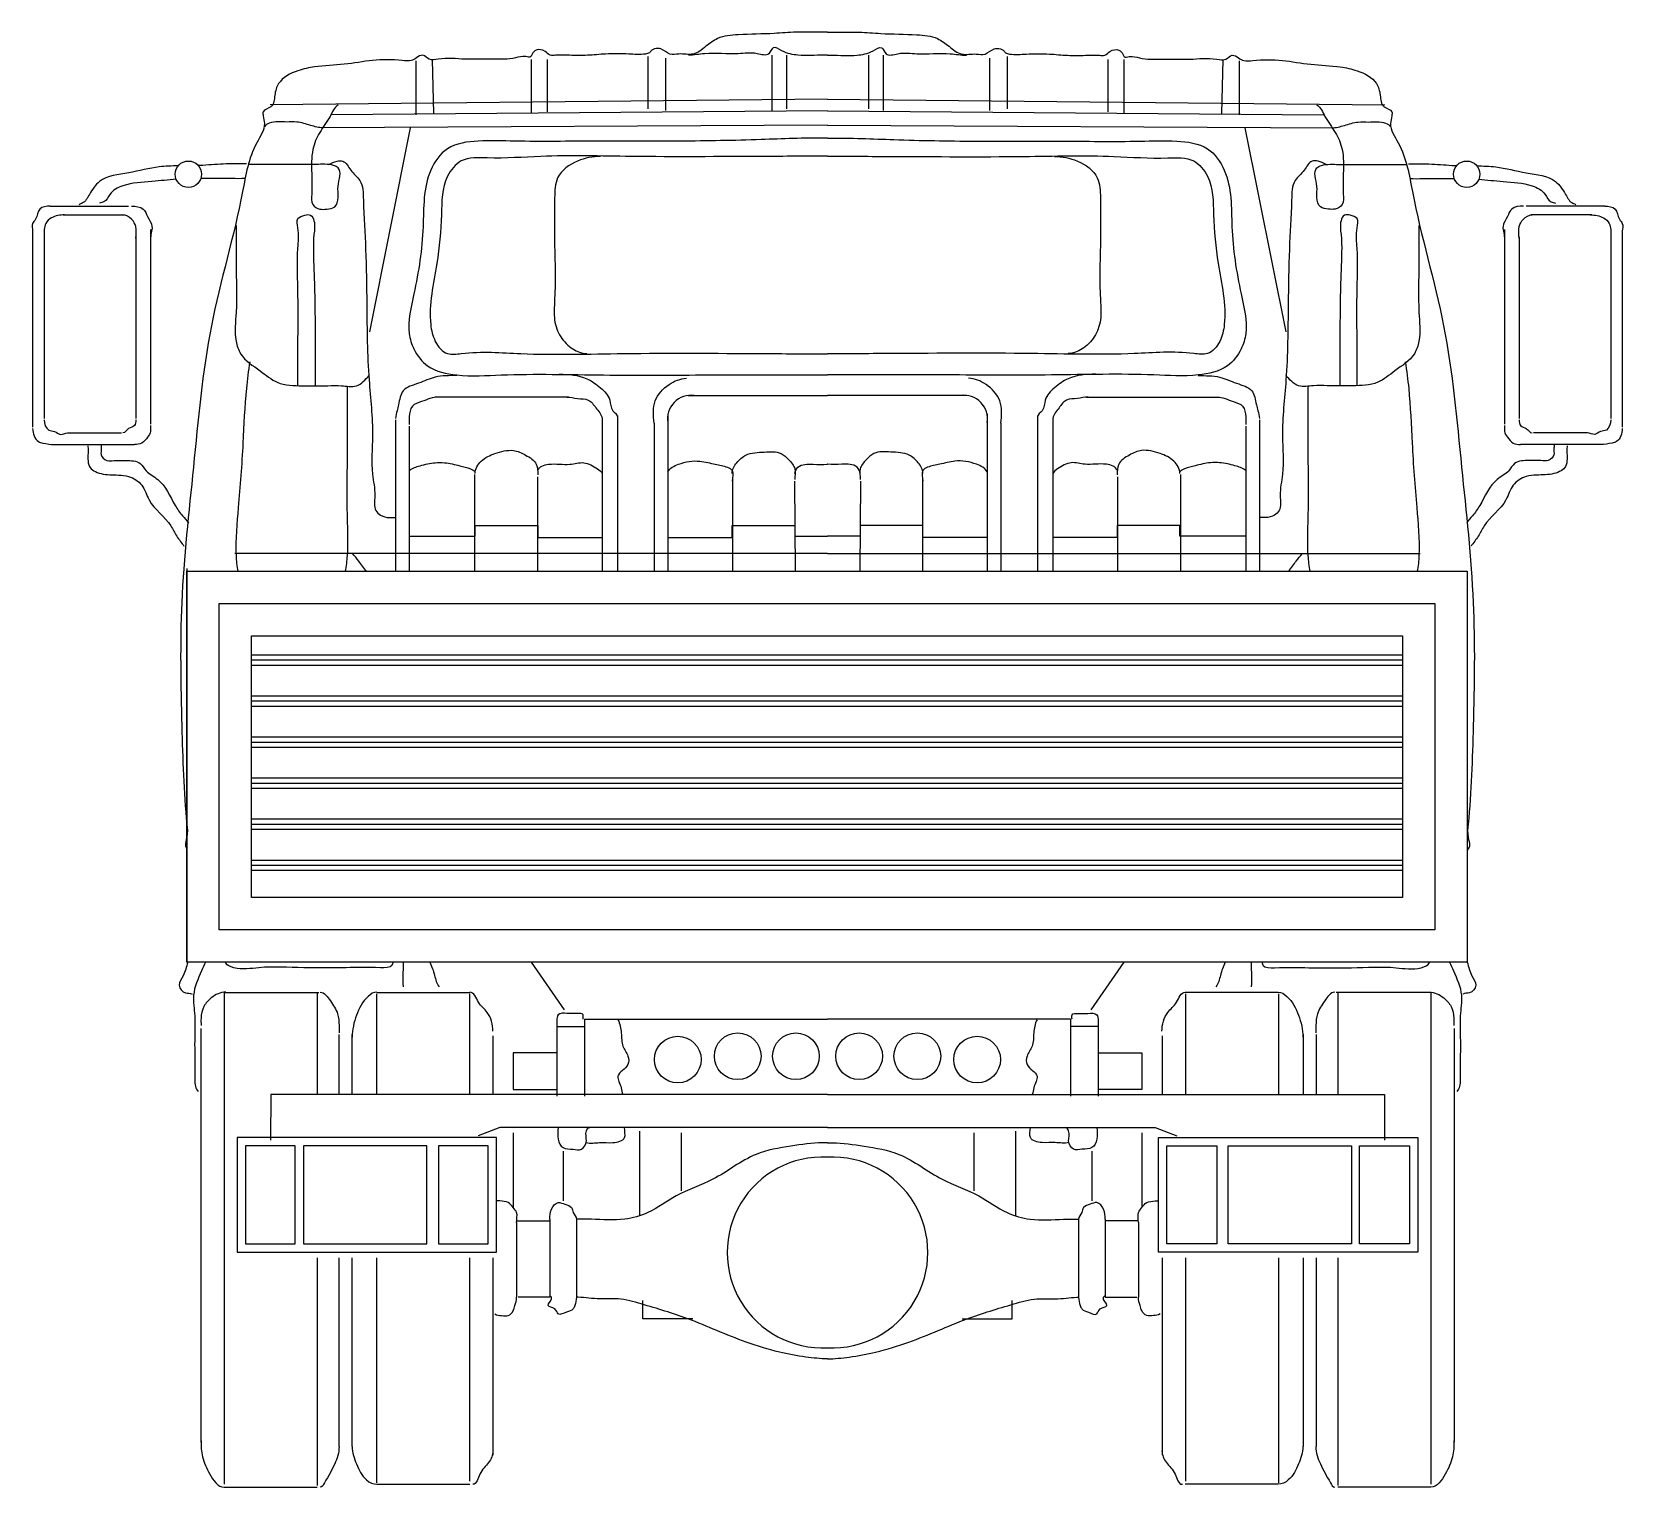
# Model space of a CAD drawing. Extents: x 223.8 to 235.7, y 167.4 to 169.7.
# Drawn here: x 226.54 to 229.001, y 167.448 to 169.699 of the extents above; entities that cross this region are included whole.
import ezdxf

# ---------------------------------------------------------------- set-up
doc = ezdxf.new("R2010")
doc.units = 0
doc.layers.get('0').update_dxf_attribs({"linetype": 'CONTINUOUS'})

# ---------------------------------------------------------------- blocks, each defined once
blk = doc.blocks.new('*X3')
at = {"color": 0}
for p, q in [((226.8803, 168.7354), (228.6602, 168.7354)), ((226.8803, 168.7274), (228.6602, 168.7274)), ((226.8803, 168.7195), (228.6602, 168.7195)), ((226.8803, 168.6719), (228.6602, 168.6719)), ((226.8803, 168.6639), (228.6602, 168.6639)), ((226.8803, 168.656), (228.6602, 168.656)), ((226.8803, 168.6084), (228.6602, 168.6084)), ((226.8803, 168.6004), (228.6602, 168.6004)), ((226.8803, 168.5925), (228.6602, 168.5925)), ((226.8803, 168.5449), (228.6602, 168.5449)), ((226.8803, 168.5369), (228.6602, 168.5369)), ((226.8803, 168.529), (228.6602, 168.529)), ((226.8803, 168.4814), (228.6602, 168.4814)), ((226.8803, 168.4734), (228.6602, 168.4734)), ((226.8803, 168.4655), (228.6602, 168.4655)), ((226.8803, 168.4179), (228.6602, 168.4179)), ((226.8803, 168.4099), (228.6602, 168.4099)), ((226.8803, 168.402), (228.6602, 168.402))]:
    blk.add_line(p, q, dxfattribs=at)

msp = doc.modelspace()

# ---------------------------------------------------------------- linework, layer by layer
at = {"color": 7}
for p, q in [((227.1343, 169.6536), (227.1343, 169.5703)), ((227.1593, 169.656), (227.1615, 169.5726)), ((227.3126, 169.656), (227.3126, 169.5726)), ((227.3374, 169.656), (227.3374, 169.5749)), ((227.493, 169.6605), (227.493, 169.5794)), ((227.5201, 169.6582), (227.5201, 169.5771)), ((227.6847, 169.6627), (227.6847, 169.5771)), ((227.7073, 169.6627), (227.7073, 169.5794)), ((227.8343, 169.6627), (227.8343, 169.5794)), ((227.8568, 169.6627), (227.8568, 169.5771)), ((228.0215, 169.6582), (228.0215, 169.5771)), ((228.0485, 169.6605), (228.0485, 169.5794)), ((228.2041, 169.656), (228.2041, 169.5749)), ((228.2289, 169.656), (228.2289, 169.5726)), ((228.3823, 169.656), (228.38, 169.5726)), ((228.4073, 169.6536), (228.4073, 169.5703)), ((227.7708, 169.5945), (226.9088, 169.586)), ((227.7708, 169.5945), (228.6328, 169.586)), ((227.7708, 169.5545), (226.9879, 169.5502)), ((227.7708, 169.5766), (227.0037, 169.5705)), ((227.7708, 169.5766), (228.5379, 169.5705)), ((227.7708, 169.5545), (228.5537, 169.5502)), ((227.1254, 169.5502), (227.0623, 169.2348)), ((228.4161, 169.5502), (228.4793, 169.2348)), ((226.5686, 169.4291), (226.6901, 169.4291)), ((226.5889, 169.4156), (226.6834, 169.4156)), ((228.9729, 169.4291), (228.8514, 169.4291)), ((228.9527, 169.4156), (228.8582, 169.4156)), ((226.5416, 169.3909), (226.5416, 169.0874)), ((226.5596, 169.3819), (226.5596, 169.1009)), ((226.7014, 169.3819), (226.7014, 169.1009)), ((226.7239, 169.3931), (226.7239, 169.0919)), ((228.8177, 169.3931), (228.8177, 169.0919)), ((228.8402, 169.3819), (228.8402, 169.1009)), ((228.9819, 169.3819), (228.9819, 169.1009)), ((228.9999, 169.3909), (228.9999, 169.0874)), ((227.5553, 169.1364), (227.7708, 169.1364)), ((227.9863, 169.1364), (227.7708, 169.1364)), ((227.3702, 169.1339), (227.1643, 169.1339)), ((228.1714, 169.1339), (228.3772, 169.1339)), ((227.1028, 169.0985), (227.1028, 168.8644)), ((227.1241, 169.089), (227.1241, 168.8644)), ((227.4222, 169.089), (227.4222, 168.8644)), ((227.4459, 169.1056), (227.4459, 168.8644)), ((227.5026, 169.0937), (227.5026, 168.8644)), ((227.5239, 169.108), (227.5239, 168.8644)), ((228.0176, 169.108), (228.0176, 168.8644)), ((228.0389, 169.0937), (228.0389, 168.8644)), ((228.0957, 169.1056), (228.0957, 168.8644)), ((228.1194, 169.089), (228.1194, 168.8644)), ((228.4175, 169.089), (228.4175, 168.8644)), ((228.4387, 169.0985), (228.4387, 168.8644)), ((226.5754, 169.0604), (226.6991, 169.0604)), ((226.5956, 169.0784), (226.6789, 169.0784)), ((228.9662, 169.0604), (228.8424, 169.0604)), ((228.9459, 169.0784), (228.8627, 169.0784)), ((227.225, 169.0143), (227.225, 168.8644)), ((228.3165, 169.0143), (228.3165, 168.8644)), ((227.3225, 169.0107), (227.3225, 168.8644)), ((227.6239, 169.0089), (227.6239, 168.8644)), ((227.7196, 169.0036), (227.7207, 168.8644)), ((227.8219, 169.0036), (227.8209, 168.8644)), ((227.9177, 169.0089), (227.9177, 168.8644)), ((228.219, 169.0107), (228.219, 168.8644)), ((227.1241, 168.9189), (227.2258, 168.9189)), ((227.2258, 168.9189), (227.2258, 168.9354)), ((227.2258, 168.9354), (227.3228, 168.9354)), ((227.3228, 168.9354), (227.3228, 168.9165)), ((227.3228, 168.9165), (227.4222, 168.9165)), ((227.5239, 168.9165), (227.6233, 168.9165)), ((227.6233, 168.9165), (227.6233, 168.9354)), ((227.6233, 168.9354), (227.7203, 168.9354)), ((227.7203, 168.9354), (227.7203, 168.9189)), ((227.7203, 168.9189), (227.7708, 168.9189)), ((227.8213, 168.9189), (227.7708, 168.9189)), ((227.8213, 168.9354), (227.8213, 168.9189)), ((227.9183, 168.9354), (227.8213, 168.9354)), ((227.9183, 168.9165), (227.9183, 168.9354)), ((228.0176, 168.9165), (227.9183, 168.9165)), ((228.2187, 168.9165), (228.1194, 168.9165)), ((228.2187, 168.9354), (228.2187, 168.9165)), ((228.3157, 168.9354), (228.2187, 168.9354)), ((228.3157, 168.9189), (228.3157, 168.9354)), ((228.4175, 168.9189), (228.3157, 168.9189)), ((227.7708, 168.8918), (226.8544, 168.8918)), ((227.7708, 168.8918), (228.6871, 168.8918)), ((227.3127, 168.2599), (227.3635, 168.1863)), ((228.2289, 168.2599), (228.1781, 168.1863)), ((226.8377, 168.2134), (226.8377, 167.4527)), ((226.838, 168.2132), (226.984, 168.2132)), ((226.9815, 168.2134), (226.9815, 168.0552)), ((227.0736, 168.2112), (227.0736, 168.0552)), ((227.0738, 168.2132), (227.2176, 168.2132)), ((227.2174, 168.2112), (227.2174, 168.0552)), ((228.4677, 168.2132), (228.324, 168.2132)), ((228.3242, 168.2112), (228.3242, 168.0552)), ((228.468, 168.2112), (228.468, 168.0552)), ((228.7036, 168.2132), (228.5576, 168.2132)), ((228.5601, 168.2134), (228.5601, 168.0552)), ((228.7038, 168.2134), (228.7038, 167.4527)), ((226.8018, 168.1573), (226.8018, 167.5178)), ((227.3522, 168.1606), (227.3949, 168.1606)), ((227.3949, 168.1718), (227.7708, 168.1718)), ((227.3949, 168.1718), (227.3949, 168.0529)), ((228.1467, 168.1718), (227.7708, 168.1718)), ((228.1467, 168.1718), (228.1467, 168.0529)), ((228.1893, 168.1606), (228.1467, 168.1606)), ((228.7398, 168.1573), (228.7398, 167.5178)), ((227.0152, 168.1483), (227.0152, 168.0552)), ((227.0354, 168.1483), (227.0354, 168.0552)), ((227.2533, 168.1461), (227.2533, 168.0552)), ((228.2882, 168.1461), (228.2882, 168.0552)), ((228.5061, 168.1483), (228.5061, 168.0552)), ((228.5264, 168.1483), (228.5264, 168.0552)), ((227.3516, 168.1196), (227.2847, 168.1196)), ((227.2847, 168.1196), (227.2847, 168.0631)), ((228.19, 168.1196), (228.2568, 168.1196)), ((228.2568, 168.1196), (228.2568, 168.0631)), ((226.9097, 168.0552), (226.9096, 167.9849)), ((227.7708, 168.0552), (226.9097, 168.0552)), ((227.2847, 168.0631), (227.3516, 168.0631)), ((227.7708, 168.0552), (228.6319, 168.0552)), ((228.2568, 168.0631), (228.19, 168.0631)), ((228.6319, 168.0552), (228.6319, 167.9849)), ((227.2641, 168.004), (227.2307, 167.9912)), ((227.7708, 168.004), (227.2641, 168.004)), ((227.7708, 168.004), (228.2774, 168.004)), ((228.2774, 168.004), (228.3108, 167.9912)), ((227.2849, 167.996), (227.2849, 167.8804)), ((227.4803, 167.9986), (227.4803, 167.8676)), ((227.5446, 167.996), (227.5446, 167.9061)), ((227.997, 167.996), (227.997, 167.9061)), ((228.0613, 167.9986), (228.0613, 167.8676)), ((228.2567, 167.996), (228.2567, 167.8804)), ((227.362, 167.9678), (227.362, 167.8907)), ((228.1796, 167.9678), (228.1796, 167.8907)), ((227.29, 167.8599), (227.3414, 167.8599)), ((227.29, 167.8573), (227.29, 167.7417)), ((227.3414, 167.8624), (227.3414, 167.7417)), ((227.3826, 167.8624), (227.3826, 167.7417)), ((228.159, 167.8624), (228.159, 167.7417)), ((228.2001, 167.8624), (228.2001, 167.7417)), ((228.2516, 167.8599), (228.2001, 167.8599)), ((228.2516, 167.8573), (228.2516, 167.7417)), ((226.9815, 167.8028), (226.9815, 167.4504)), ((227.0152, 167.8028), (227.0152, 167.511)), ((227.0354, 167.8028), (227.0354, 167.511)), ((227.0736, 167.8028), (227.0736, 167.4549)), ((227.2174, 167.8028), (227.2174, 167.4572)), ((227.2533, 167.8028), (227.2533, 167.4976)), ((228.2882, 167.8028), (228.2882, 167.4976)), ((228.3242, 167.8028), (228.3242, 167.4572)), ((228.468, 167.8028), (228.468, 167.4549)), ((228.5061, 167.8028), (228.5061, 167.511)), ((228.5264, 167.8028), (228.5264, 167.511)), ((228.5601, 167.8028), (228.5601, 167.4504)), ((227.4853, 167.7086), (227.4853, 167.7368)), ((228.0563, 167.7086), (228.0563, 167.7368)), ((227.5625, 167.7086), (227.4853, 167.7086)), ((227.9791, 167.7086), (228.0563, 167.7086)), ((226.838, 167.448), (226.9817, 167.448)), ((227.0738, 167.4525), (227.2176, 167.4525)), ((228.4677, 167.4525), (228.324, 167.4525)), ((228.7036, 167.448), (228.5598, 167.448))]:
    msp.add_line(p, q, dxfattribs=at)
at = {"color": 1}
msp.add_line((226.7803, 168.8685), (226.7803, 168.2599), dxfattribs=at)
for points in [[(226.7803, 168.8644), (228.7602, 168.8644), (228.7602, 168.2599), (226.7803, 168.2599)], [(226.8303, 168.8144), (228.7102, 168.8144), (228.7102, 168.3099), (226.8303, 168.3099)], [(226.8803, 168.7644), (228.6602, 168.7644), (228.6602, 168.3599), (226.8803, 168.3599)]]:
    msp.add_lwpolyline(points, close=True)
at = {"color": 7}
for points in [[(226.8578, 167.8113), (227.259, 167.8113), (227.259, 167.9886), (226.8578, 167.9886)], [(228.6837, 167.8113), (228.2826, 167.8113), (228.2826, 167.9886), (228.6837, 167.9886)], [(226.8707, 167.8242), (226.9478, 167.8242), (226.9478, 167.9757), (226.8707, 167.9757)], [(226.9607, 167.8242), (227.151, 167.8242), (227.151, 167.9757), (226.9607, 167.9757)], [(227.169, 167.8242), (227.2461, 167.8242), (227.2461, 167.9757), (227.169, 167.9757)], [(228.3726, 167.8242), (228.2954, 167.8242), (228.2954, 167.9757), (228.3726, 167.9757)], [(228.5809, 167.8242), (228.3906, 167.8242), (228.3906, 167.9757), (228.5809, 167.9757)], [(228.6709, 167.8242), (228.5937, 167.8242), (228.5937, 167.9757), (228.6709, 167.9757)]]:
    msp.add_lwpolyline(points, close=True, dxfattribs=at)
for centre, radius in [((226.7824, 169.4785), 0.0204), ((228.7592, 169.4785), 0.0204), ((227.6319, 168.1145), 0.0361), ((227.7219, 168.1145), 0.0361), ((227.8197, 168.1145), 0.0361), ((227.9097, 168.1145), 0.0361), ((227.5393, 168.1093), 0.0361), ((228.0022, 168.1093), 0.0361)]:
    msp.add_circle(centre, radius, dxfattribs=at)
for centre, radius, start, end in [((227.5599, 169.1003), 0.0364, 82.2315, 189.523), ((227.9817, 169.1003), 0.0364, 350.477, 97.7685), ((227.7632, 167.811), 0.1476, 87.0482, 272.9518), ((227.7784, 167.811), 0.1476, 267.0482, 92.9518)]:
    msp.add_arc(centre, radius, start, end, dxfattribs=at)
for points, knots in [([(227.7708, 169.6981), (227.7546, 169.6979), (227.7271, 169.6992), (227.681, 169.6951), (227.6409, 169.6953), (227.6029, 169.6919), (227.5825, 169.6762), (227.5641, 169.6609), (227.5439, 169.6659), (227.5257, 169.6618), (227.5158, 169.6735), (227.5049, 169.6733), (227.4986, 169.6705), (227.4956, 169.6655), (227.4825, 169.6628), (227.4603, 169.665), (227.4301, 169.6651), (227.3998, 169.6619), (227.3737, 169.662), (227.355, 169.6634), (227.3408, 169.661), (227.3339, 169.6705), (227.3211, 169.6727), (227.3143, 169.666), (227.3123, 169.6583), (227.3005, 169.6621), (227.2825, 169.6556), (227.2502, 169.657), (227.2105, 169.6552), (227.1788, 169.6593), (227.155, 169.6534), (227.1456, 169.6654), (227.1353, 169.6585), (227.1258, 169.6528), (227.1019, 169.6561), (227.0679, 169.6559), (227.0231, 169.6471), (226.9838, 169.6464), (226.949, 169.6391), (226.9221, 169.6251), (226.9152, 169.6013), (226.915, 169.5812), (226.8969, 169.5785), (226.8983, 169.5666), (226.903, 169.5505), (226.8766, 169.5132), (226.8608, 169.4078), (226.81, 169.2429), (226.7916, 169.0288), (226.7681, 168.8227), (226.7715, 168.6381), (226.7754, 168.5171), (226.782, 168.4555), (226.7764, 168.442), (226.7793, 168.4362), (226.7803, 168.4346)], [0.013641, 0.013641, 0.013641, 0.013641, 0.0224765, 0.0286396, 0.0387796, 0.0446709, 0.0485843, 0.0528037, 0.0567848, 0.0593181, 0.0622352, 0.0640448, 0.0648539, 0.065877, 0.0670213, 0.0717262, 0.0782406, 0.0833203, 0.088387, 0.0923681, 0.0938157, 0.0956246, 0.0981837, 0.0997183, 0.1005269, 0.1019746, 0.1048923, 0.1114168, 0.1190169, 0.1266171, 0.1291505, 0.1312602, 0.1332089, 0.1348271, 0.1373604, 0.1456844, 0.15372, 0.1620754, 0.1669036, 0.173426, 0.1768562, 0.1802863, 0.1828953, 0.1839799, 0.1861791, 0.1920207, 0.2063242, 0.2450294, 0.2851197, 0.323341, 0.3580483, 0.3857046, 0.3893199, 0.3918764, 0.3928702, 0.3928702, 0.3928702, 0.3928702]), ([(227.7708, 169.6626), (227.7691, 169.6626), (227.7538, 169.6626), (227.7292, 169.6611), (227.7049, 169.6653), (227.686, 169.6788), (227.6803, 169.6593), (227.6569, 169.6679), (227.626, 169.6626), (227.5896, 169.6675), (227.5643, 169.6626), (227.556, 169.6626)], [0.00606412, 0.00606412, 0.00606412, 0.00606412, 0.00697091, 0.01435188, 0.01902688, 0.02162001, 0.02366891, 0.02694934, 0.03228004, 0.04171127, 0.04624042, 0.04624042, 0.04624042, 0.04624042]), ([(227.7708, 169.6981), (227.787, 169.6979), (227.8145, 169.6992), (227.8606, 169.6951), (227.9006, 169.6953), (227.9386, 169.6919), (227.959, 169.6762), (227.9775, 169.6609), (227.9977, 169.6659), (228.0158, 169.6618), (228.0258, 169.6735), (228.0367, 169.6733), (228.0429, 169.6705), (228.046, 169.6655), (228.059, 169.6628), (228.0813, 169.665), (228.1114, 169.6651), (228.1417, 169.6619), (228.1679, 169.662), (228.1865, 169.6634), (228.2008, 169.661), (228.2077, 169.6705), (228.2205, 169.6727), (228.2273, 169.666), (228.2292, 169.6583), (228.241, 169.6621), (228.259, 169.6556), (228.2914, 169.657), (228.3311, 169.6552), (228.3628, 169.6593), (228.3865, 169.6534), (228.396, 169.6654), (228.4062, 169.6585), (228.4157, 169.6528), (228.4396, 169.6561), (228.4737, 169.6559), (228.5185, 169.6471), (228.5577, 169.6464), (228.5926, 169.6391), (228.6195, 169.6251), (228.6264, 169.6013), (228.6265, 169.5812), (228.6447, 169.5785), (228.6433, 169.5666), (228.6385, 169.5505), (228.6649, 169.5132), (228.6808, 169.4078), (228.7316, 169.2429), (228.75, 169.0288), (228.7734, 168.8227), (228.7701, 168.6381), (228.7662, 168.5171), (228.7596, 168.4555), (228.7654, 168.4413), (228.7615, 168.4349), (228.7602, 168.4327)], [0.013641, 0.013641, 0.013641, 0.013641, 0.0224765, 0.0286396, 0.0387796, 0.0446709, 0.0485843, 0.0528037, 0.0567848, 0.0593181, 0.0622352, 0.0640448, 0.0648539, 0.065877, 0.0670213, 0.0717262, 0.0782406, 0.0833203, 0.088387, 0.0923681, 0.0938157, 0.0956246, 0.0981837, 0.0997183, 0.1005269, 0.1019746, 0.1048923, 0.1114168, 0.1190169, 0.1266171, 0.1291505, 0.1312602, 0.1332089, 0.1348271, 0.1373604, 0.1456844, 0.15372, 0.1620754, 0.1669036, 0.173426, 0.1768562, 0.1802863, 0.1828953, 0.1839799, 0.1861791, 0.1920207, 0.2063242, 0.2450294, 0.2851197, 0.323341, 0.3580483, 0.3857046, 0.3893199, 0.3918764, 0.3932514, 0.3932514, 0.3932514, 0.3932514]), ([(227.7708, 169.6626), (227.7725, 169.6626), (227.7878, 169.6626), (227.8123, 169.6611), (227.8367, 169.6653), (227.8555, 169.6788), (227.8612, 169.6593), (227.8847, 169.6679), (227.9155, 169.6626), (227.952, 169.6675), (227.9772, 169.6626), (227.9855, 169.6626)], [0.00606412, 0.00606412, 0.00606412, 0.00606412, 0.00697091, 0.01435188, 0.01902688, 0.02162001, 0.02366891, 0.02694934, 0.03228004, 0.04171127, 0.04624042, 0.04624042, 0.04624042, 0.04624042]), ([(227.7708, 169.5343), (227.7697, 169.5343), (227.7355, 169.5347), (227.6595, 169.5312), (227.5412, 169.5291), (227.4144, 169.5302), (227.3097, 169.5285), (227.2339, 169.5313), (227.1817, 169.5247), (227.1446, 169.4718), (227.1482, 169.3907), (227.1357, 169.308), (227.1192, 169.2439), (227.1307, 169.2048), (227.1536, 169.1756), (227.2051, 169.1646), (227.2956, 169.1707), (227.4223, 169.1671), (227.5633, 169.1682), (227.6787, 169.168), (227.7437, 169.168), (227.7708, 169.168)], [0.0239485, 0.0239485, 0.0239485, 0.0239485, 0.0245344, 0.0426065, 0.0654092, 0.0890683, 0.111867, 0.122191, 0.1310585, 0.1387124, 0.1547567, 0.1738395, 0.1850864, 0.1895731, 0.1956831, 0.2042533, 0.216728, 0.2455491, 0.2730796, 0.2937275, 0.3085077, 0.3085077, 0.3085077, 0.3085077]), ([(227.7708, 169.5343), (227.7719, 169.5343), (227.806, 169.5347), (227.882, 169.5312), (228.0004, 169.5291), (228.1271, 169.5302), (228.2319, 169.5285), (228.3076, 169.5313), (228.3598, 169.5247), (228.397, 169.4718), (228.3934, 169.3907), (228.4058, 169.308), (228.4224, 169.2439), (228.4108, 169.2048), (228.388, 169.1756), (228.3365, 169.1646), (228.246, 169.1707), (228.1193, 169.1671), (227.9783, 169.1682), (227.8628, 169.168), (227.7979, 169.168), (227.7708, 169.168)], [0.0239485, 0.0239485, 0.0239485, 0.0239485, 0.0245344, 0.0426065, 0.0654092, 0.0890683, 0.111867, 0.122191, 0.1310585, 0.1387124, 0.1547567, 0.1738395, 0.1850864, 0.1895731, 0.1956831, 0.2042533, 0.216728, 0.2455491, 0.2730796, 0.2937275, 0.3085077, 0.3085077, 0.3085077, 0.3085077]), ([(227.7708, 169.5063), (227.7374, 169.5063), (227.6361, 169.5059), (227.4888, 169.5049), (227.3455, 169.5084), (227.2603, 169.5019), (227.2047, 169.5058), (227.1741, 169.4679), (227.1746, 169.4102), (227.1679, 169.3346), (227.1515, 169.2681), (227.1619, 169.2197), (227.1803, 169.1975), (227.2295, 169.2056), (227.3179, 169.198), (227.4738, 169.2025), (227.6314, 169.2013), (227.7366, 169.2008), (227.7708, 169.2008)], [0.0110266, 0.0110266, 0.0110266, 0.0110266, 0.0292512, 0.0662453, 0.0916251, 0.1066869, 0.1140501, 0.119834, 0.1307138, 0.1445251, 0.1617997, 0.1666995, 0.1715637, 0.1754352, 0.1922116, 0.2210327, 0.2597475, 0.2784039, 0.2784039, 0.2784039, 0.2784039]), ([(227.7708, 169.5063), (227.8042, 169.5063), (227.9055, 169.5059), (228.0527, 169.5049), (228.1961, 169.5084), (228.2812, 169.5019), (228.3368, 169.5058), (228.3675, 169.4679), (228.3669, 169.4102), (228.3737, 169.3346), (228.39, 169.2681), (228.3797, 169.2197), (228.3613, 169.1975), (228.3121, 169.2056), (228.2236, 169.198), (228.0677, 169.2025), (227.9102, 169.2013), (227.805, 169.2008), (227.7708, 169.2008)], [0.0110266, 0.0110266, 0.0110266, 0.0110266, 0.0292512, 0.0662453, 0.0916251, 0.1066869, 0.1140501, 0.119834, 0.1307138, 0.1445251, 0.1617997, 0.1666995, 0.1715637, 0.1754352, 0.1922116, 0.2210327, 0.2597475, 0.2784039, 0.2784039, 0.2784039, 0.2784039]), ([(226.7667, 169.4915), (226.7568, 169.4913), (226.731, 169.4904), (226.6917, 169.4795), (226.6475, 169.4758), (226.6306, 169.4498), (226.6224, 169.4346), (226.615, 169.4323), (226.6136, 169.4313)], [0.01920201, 0.01920201, 0.01920201, 0.01920201, 0.02456763, 0.03331344, 0.04185552, 0.04651725, 0.04971067, 0.05062531, 0.05062531, 0.05062531, 0.05062531]), ([(226.8724, 169.4943), (226.8604, 169.4946), (226.8363, 169.495), (226.8116, 169.4924), (226.7986, 169.4919), (226.7977, 169.4919)], [0, 0, 0, 0, 0.00654602, 0.0131048, 0.01358292, 0.01358292, 0.01358292, 0.01358292]), ([(228.6692, 169.4943), (228.6812, 169.4946), (228.7053, 169.495), (228.73, 169.4924), (228.7429, 169.4919), (228.7438, 169.4919)], [0, 0, 0, 0, 0.00654602, 0.0131048, 0.01358292, 0.01358292, 0.01358292, 0.01358292]), ([(228.7749, 169.4915), (228.7848, 169.4913), (228.8105, 169.4904), (228.8498, 169.4795), (228.8941, 169.4758), (228.9109, 169.4498), (228.9191, 169.4346), (228.9266, 169.4323), (228.9279, 169.4313)], [0.01920201, 0.01920201, 0.01920201, 0.01920201, 0.02456763, 0.03331344, 0.04185552, 0.04651725, 0.04971067, 0.05062531, 0.05062531, 0.05062531, 0.05062531]), ([(226.7636, 169.4707), (226.7511, 169.4697), (226.7236, 169.4666), (226.6876, 169.4651), (226.6612, 169.4518), (226.6552, 169.4351), (226.6471, 169.4348), (226.6451, 169.4336)], [0.01938677, 0.01938677, 0.01938677, 0.01938677, 0.02621672, 0.03449061, 0.03891457, 0.04153258, 0.04282622, 0.04282622, 0.04282622, 0.04282622]), ([(226.8701, 169.4718), (226.8634, 169.4714), (226.8454, 169.4721), (226.8226, 169.4716), (226.8065, 169.4719), (226.8017, 169.4719)], [0, 0, 0, 0, 0.00368214, 0.00981904, 0.0124504, 0.0124504, 0.0124504, 0.0124504]), ([(228.6714, 169.4718), (228.6782, 169.4714), (228.6962, 169.4721), (228.719, 169.4716), (228.7351, 169.4719), (228.7399, 169.4719)], [0, 0, 0, 0, 0.00368214, 0.00981904, 0.0124504, 0.0124504, 0.0124504, 0.0124504]), ([(228.778, 169.4707), (228.7905, 169.4697), (228.818, 169.4666), (228.854, 169.4651), (228.8803, 169.4518), (228.8864, 169.4351), (228.8944, 169.4348), (228.8964, 169.4336)], [0.01938677, 0.01938677, 0.01938677, 0.01938677, 0.02621672, 0.03449061, 0.03891457, 0.04153258, 0.04282622, 0.04282622, 0.04282622, 0.04282622]), ([(226.8774, 169.1881), (226.8752, 169.1746), (226.8698, 169.1328), (226.8671, 169.0577), (226.8606, 168.9713), (226.8545, 168.9062), (226.857, 168.8722), (226.859, 168.8644)], [0, 0, 0, 0, 0.0410756, 0.1262433, 0.2256648, 0.3001256, 0.3244957, 0.3244957, 0.3244957, 0.3244957]), ([(228.6642, 169.1881), (228.6664, 169.1746), (228.6718, 169.1328), (228.6745, 169.0577), (228.6809, 168.9713), (228.6871, 168.9062), (228.6845, 168.8722), (228.6826, 168.8644)], [0, 0, 0, 0, 0.0410756, 0.1262433, 0.2256648, 0.3001256, 0.3244957, 0.3244957, 0.3244957, 0.3244957]), ([(227.028, 169.1507), (227.028, 169.1176), (227.0284, 169.0497), (227.0267, 168.9625), (227.0298, 168.8998), (227.0263, 168.8724), (227.025, 168.8644)], [0, 0, 0, 0, 0.0991684, 0.2036494, 0.2620879, 0.2865074, 0.2865074, 0.2865074, 0.2865074]), ([(228.5136, 169.1507), (228.5136, 169.1176), (228.5132, 169.0497), (228.5149, 168.9625), (228.5117, 168.8998), (228.5153, 168.8724), (228.5165, 168.8644)], [0, 0, 0, 0, 0.0991684, 0.2036494, 0.2620879, 0.2865074, 0.2865074, 0.2865074, 0.2865074]), ([(227.7203, 169.0158), (227.7203, 169.0193), (227.7271, 169.0309), (227.7482, 169.0297), (227.7636, 169.0297), (227.7705, 169.03), (227.7708, 169.03)], [0, 0, 0, 0, 0.00192215, 0.0063088, 0.01018029, 0.01033508, 0.01033508, 0.01033508, 0.01033508]), ([(227.8213, 169.0158), (227.8213, 169.0193), (227.8144, 169.0309), (227.7934, 169.0297), (227.7779, 169.0297), (227.771, 169.03), (227.7708, 169.03)], [0, 0, 0, 0, 0.00192215, 0.0063088, 0.01018029, 0.01033508, 0.01033508, 0.01033508, 0.01033508]), ([(227.0579, 168.8644), (227.0537, 168.8696), (227.047, 168.879), (227.0397, 168.888), (227.0365, 168.8918)], [0.015444522, 0.015444522, 0.015444522, 0.015444522, 0.019067326, 0.021757522, 0.021757522, 0.021757522, 0.021757522]), ([(228.4837, 168.8644), (228.4879, 168.8696), (228.4945, 168.879), (228.5019, 168.888), (228.5051, 168.8918)], [0.015444522, 0.015444522, 0.015444522, 0.015444522, 0.019067326, 0.021757522, 0.021757522, 0.021757522, 0.021757522]), ([(226.7814, 168.2599), (226.7795, 168.2527), (226.7769, 168.2405), (226.7642, 168.2248), (226.7757, 168.2101), (226.7854, 168.2125), (226.7881, 168.2104)], [0.42543207, 0.42543207, 0.42543207, 0.42543207, 0.42950053, 0.43233125, 0.43515613, 0.43700145, 0.43700145, 0.43700145, 0.43700145]), ([(226.809, 168.2599), (226.807, 168.2555), (226.7994, 168.2391), (226.7871, 168.2118), (226.7934, 168.1781), (226.7919, 168.1439), (226.7923, 168.1151), (226.7924, 168.0913), (226.7921, 168.0762), (226.793, 168.0642), (226.7976, 168.0601)], [0.4484871, 0.4484871, 0.4484871, 0.4484871, 0.462946, 0.5027828, 0.5347076, 0.5630414, 0.6055422, 0.6214799, 0.633876, 0.652366, 0.652366, 0.652366, 0.652366]), ([(227.0986, 168.2599), (227.0984, 168.2579), (227.097, 168.2506), (227.0636, 168.2522), (227.0241, 168.2511), (226.9592, 168.2505), (226.9009, 168.2543), (226.862, 168.247), (226.8415, 168.255), (226.8397, 168.2594), (226.8396, 168.2599)], [0.2527879, 0.2527879, 0.2527879, 0.2527879, 0.2584212, 0.2764987, 0.3296801, 0.3952706, 0.4644065, 0.5034062, 0.5176946, 0.5194582, 0.5194582, 0.5194582, 0.5194582]), ([(227.115, 168.2219), (227.1144, 168.2337), (227.115, 168.2465), (227.115, 168.259), (227.115, 168.2599)], [0, 0, 0, 0, 0.03541728, 0.03800552, 0.03800552, 0.03800552, 0.03800552]), ([(227.1559, 168.2599), (227.1587, 168.2533), (227.1634, 168.2406), (227.1662, 168.2267), (227.1703, 168.2218)], [0.24766706, 0.24766706, 0.24766706, 0.24766706, 0.26915794, 0.28823348, 0.28823348, 0.28823348, 0.28823348]), ([(228.3857, 168.2599), (228.3829, 168.2533), (228.3781, 168.2406), (228.3754, 168.2267), (228.3713, 168.2218)], [0.24766706, 0.24766706, 0.24766706, 0.24766706, 0.26915794, 0.28823348, 0.28823348, 0.28823348, 0.28823348]), ([(228.4266, 168.2219), (228.4272, 168.2337), (228.4266, 168.2465), (228.4266, 168.259), (228.4266, 168.2599)], [0, 0, 0, 0, 0.03541728, 0.03800552, 0.03800552, 0.03800552, 0.03800552]), ([(228.443, 168.2599), (228.4432, 168.2579), (228.4446, 168.2506), (228.478, 168.2522), (228.5175, 168.2511), (228.5824, 168.2505), (228.6407, 168.2543), (228.6796, 168.247), (228.7001, 168.255), (228.7018, 168.2594), (228.702, 168.2599)], [0.2527879, 0.2527879, 0.2527879, 0.2527879, 0.2584212, 0.2764987, 0.3296801, 0.3952706, 0.4644065, 0.5034062, 0.5176946, 0.5194582, 0.5194582, 0.5194582, 0.5194582]), ([(228.7326, 168.2599), (228.7345, 168.2555), (228.7422, 168.2391), (228.7544, 168.2118), (228.7482, 168.1781), (228.7497, 168.1439), (228.7493, 168.1151), (228.7492, 168.0913), (228.7495, 168.0762), (228.7485, 168.0642), (228.7439, 168.0601)], [0.4484871, 0.4484871, 0.4484871, 0.4484871, 0.462946, 0.5027828, 0.5347076, 0.5630414, 0.6055422, 0.6214799, 0.633876, 0.652366, 0.652366, 0.652366, 0.652366]), ([(228.7602, 168.2599), (228.7621, 168.2527), (228.7647, 168.2405), (228.7774, 168.2248), (228.7659, 168.2101), (228.7561, 168.2125), (228.7535, 168.2104)], [0.42543207, 0.42543207, 0.42543207, 0.42543207, 0.42950053, 0.43233125, 0.43515613, 0.43700145, 0.43700145, 0.43700145, 0.43700145]), ([(227.7708, 167.9806), (227.7682, 167.9807), (227.7493, 167.9805), (227.7123, 167.9754), (227.6514, 167.9652), (227.5999, 167.9223), (227.5387, 167.9032), (227.4985, 167.8721), (227.4527, 167.8591), (227.4151, 167.8628), (227.3903, 167.8625), (227.3826, 167.8624)], [0.01722335, 0.01722335, 0.01722335, 0.01722335, 0.01860499, 0.02753801, 0.03763112, 0.05166267, 0.06296024, 0.07217989, 0.07898743, 0.08833904, 0.09254727, 0.09254727, 0.09254727, 0.09254727]), ([(227.7708, 167.9806), (227.7733, 167.9807), (227.7922, 167.9805), (227.8292, 167.9754), (227.8902, 167.9652), (227.9417, 167.9223), (228.0029, 167.9032), (228.0431, 167.8721), (228.0889, 167.8591), (228.1264, 167.8628), (228.1513, 167.8625), (228.159, 167.8624)], [0.01722335, 0.01722335, 0.01722335, 0.01722335, 0.01860499, 0.02753801, 0.03763112, 0.05166267, 0.06296024, 0.07217989, 0.07898743, 0.08833904, 0.09254727, 0.09254727, 0.09254727, 0.09254727]), ([(227.7708, 167.6466), (227.7597, 167.6465), (227.7345, 167.6491), (227.6923, 167.657), (227.6307, 167.6757), (227.5621, 167.7078), (227.4955, 167.7278), (227.4499, 167.7409), (227.4168, 167.7377), (227.3955, 167.7417), (227.3834, 167.7417), (227.3826, 167.7417)], [0.01372539, 0.01372539, 0.01372539, 0.01372539, 0.01979876, 0.02741015, 0.03717267, 0.05479612, 0.06854674, 0.07524116, 0.08038455, 0.08648101, 0.08694872, 0.08694872, 0.08694872, 0.08694872]), ([(227.7708, 167.6466), (227.7819, 167.6465), (227.807, 167.6491), (227.8493, 167.657), (227.9108, 167.6757), (227.9794, 167.7078), (228.046, 167.7278), (228.0917, 167.7409), (228.1248, 167.7377), (228.1461, 167.7417), (228.1581, 167.7417), (228.159, 167.7417)], [0.01372539, 0.01372539, 0.01372539, 0.01372539, 0.01979876, 0.02741015, 0.03717267, 0.05479612, 0.06854674, 0.07524116, 0.08038455, 0.08648101, 0.08694872, 0.08694872, 0.08694872, 0.08694872])]:
    msp.add_open_spline(points, degree=3, knots=knots, dxfattribs=at)
for points, start_tangent, end_tangent in [([(227.014, 169.5857), (227.0016, 169.568), (226.9856, 169.5432), (226.975, 169.5167), (226.9732, 169.4795), (226.9732, 169.4476), (226.975, 169.4317), (226.9856, 169.4246), (226.9963, 169.4246), (227.0087, 169.4281), (227.014, 169.4423), (227.014, 169.46), (227.014, 169.4883), (227.0069, 169.4919), (226.9803, 169.4936), (226.9502, 169.4936), (226.9165, 169.4936), (226.8757, 169.4936)], (-0.86081, -0.508927), (-1, 0)), ([(228.5276, 169.5857), (228.54, 169.568), (228.5559, 169.5432), (228.5666, 169.5167), (228.5684, 169.4795), (228.5684, 169.4476), (228.5666, 169.4317), (228.5559, 169.4246), (228.5453, 169.4246), (228.5329, 169.4281), (228.5276, 169.4423), (228.5276, 169.46), (228.5276, 169.4883), (228.5347, 169.4919), (228.5613, 169.4936), (228.5914, 169.4936), (228.6251, 169.4936), (228.6659, 169.4936)], (0.86081, -0.508927), (1, 0)), ([(226.9909, 169.5503), (226.9714, 169.5539), (226.9502, 169.5592), (226.9342, 169.5592), (226.9076, 169.5574), (226.9005, 169.5521)], (-0.999835, 0.01816), (-0.406493, -0.913654)), ([(228.5506, 169.5503), (228.5701, 169.5539), (228.5914, 169.5592), (228.6074, 169.5592), (228.6339, 169.5574), (228.641, 169.5521)], (0.999835, 0.01816), (0.406493, -0.913654)), ([(227.4198, 169.506), (227.3843, 169.4989), (227.3535, 169.4729), (227.3488, 169.4422), (227.3488, 169.3689), (227.3488, 169.2838), (227.3488, 169.2531), (227.3583, 169.2271), (227.3772, 169.2082), (227.3985, 169.2011)], (-0.999808, -0.019584), (1, 0)), ([(228.1218, 169.506), (228.1573, 169.4989), (228.188, 169.4729), (228.1928, 169.4422), (228.1928, 169.3689), (228.1928, 169.2838), (228.1928, 169.2531), (228.1833, 169.2271), (228.1644, 169.2082), (228.1431, 169.2011)], (0.999808, -0.019584), (-1, 0)), ([(226.9998, 169.4935), (227.0123, 169.4988), (227.0211, 169.4988), (227.0335, 169.4847), (227.0477, 169.4687), (227.053, 169.4386), (227.0566, 169.3623), (227.0583, 169.2773), (227.0619, 169.1604), (227.0672, 169.0737), (227.0672, 169.0148), (227.0707, 168.9812), (227.0725, 168.9582), (227.0796, 168.9511), (227.0938, 168.9475), (227.1027, 168.9475)], (0.886386, 0.462946), (0.99897, -0.045366)), ([(228.5417, 169.4935), (228.5293, 169.4988), (228.5204, 169.4988), (228.508, 169.4847), (228.4939, 169.4687), (228.4885, 169.4386), (228.485, 169.3623), (228.4832, 169.2773), (228.4797, 169.1604), (228.4744, 169.0737), (228.4744, 169.0148), (228.4708, 168.9812), (228.469, 168.9582), (228.462, 168.9511), (228.4478, 168.9475), (228.4389, 168.9475)], (-0.886386, 0.462946), (-0.99897, -0.045366)), ([(226.5686, 169.4291), (226.5529, 169.4246), (226.5461, 169.4088), (226.5416, 169.4021), (226.5416, 169.3909)], (-0.999764, -0.021711), (0.042559, -0.999094)), ([(226.5911, 169.4156), (226.5709, 169.4111), (226.5619, 169.4021), (226.5596, 169.3931), (226.5596, 169.3819)], (-1, 0), (0.02085, -0.999783)), ([(226.7014, 169.3796), (226.7014, 169.3976), (226.6946, 169.4088), (226.6811, 169.4156)], (-0.02224, 0.999753), (-0.999742, 0.022698)), ([(226.6946, 169.4291), (226.7126, 169.4246), (226.7194, 169.4133), (226.7261, 169.3976), (226.7239, 169.3774)], (1, 0), (0.051709, -0.998662)), ([(226.9519, 169.1514), (226.9519, 169.2151), (226.9519, 169.2913), (226.9519, 169.3639), (226.9519, 169.3957), (226.9519, 169.4099), (226.9625, 169.4152), (226.9714, 169.4152), (226.9767, 169.4064), (226.9767, 169.3851), (226.9767, 169.3302), (226.9785, 169.224), (226.9785, 169.1655), (226.9785, 169.1514)], (0, 1), (0.032275, -0.999479)), ([(228.5897, 169.1514), (228.5897, 169.2151), (228.5897, 169.2913), (228.5897, 169.3639), (228.5897, 169.3957), (228.5897, 169.4099), (228.579, 169.4152), (228.5702, 169.4152), (228.5649, 169.4064), (228.5649, 169.3851), (228.5649, 169.3302), (228.5631, 169.224), (228.5631, 169.1655), (228.5631, 169.1514)], (0, 1), (-0.032275, -0.999479)), ([(228.8469, 169.4291), (228.8289, 169.4246), (228.8222, 169.4133), (228.8154, 169.3976), (228.8177, 169.3774)], (-1, 0), (-0.051709, -0.998662)), ([(228.8402, 169.3796), (228.8402, 169.3976), (228.8469, 169.4088), (228.8604, 169.4156)], (0.02224, 0.999753), (0.999742, 0.022698)), ([(228.9504, 169.4156), (228.9707, 169.4111), (228.9797, 169.4021), (228.9819, 169.3931), (228.9819, 169.3819)], (1, 0), (-0.02085, -0.999783)), ([(228.9729, 169.4291), (228.9887, 169.4246), (228.9954, 169.4088), (228.9999, 169.4021), (228.9999, 169.3909)], (0.999764, -0.021711), (-0.042559, -0.999094)), ([(226.8562, 169.3993), (226.8562, 169.3408), (226.8562, 169.2647), (226.8562, 169.2204), (226.8632, 169.2009), (226.8934, 169.1744), (226.92, 169.1567), (226.959, 169.1514), (226.998, 169.1514), (227.0192, 169.1514), (227.0423, 169.1514), (227.0618, 169.1673)], (0.017257, -0.999851), (0.624218, 0.78125)), ([(228.6854, 169.3993), (228.6854, 169.3408), (228.6854, 169.2647), (228.6854, 169.2204), (228.6783, 169.2009), (228.6482, 169.1744), (228.6216, 169.1567), (228.5826, 169.1514), (228.5436, 169.1514), (228.5223, 169.1514), (228.4993, 169.1514), (228.4798, 169.1673)], (-0.017257, -0.999851), (-0.624218, 0.78125)), ([(227.1974, 169.167), (227.1643, 169.1646), (227.1383, 169.1552), (227.1146, 169.1434), (227.1075, 169.1221), (227.1052, 169.1127), (227.1028, 169.1008)], (-1, 0), (-0.023006, -0.999735)), ([(227.356, 169.1694), (227.3985, 169.1623), (227.4198, 169.1481), (227.434, 169.1292), (227.4388, 169.1127), (227.4459, 169.1032)], (0.999829, -0.018496), (0.01317, -0.999913)), ([(227.5026, 169.0937), (227.5044, 169.1281), (227.5257, 169.1532), (227.5528, 169.1629)], (-0.126521, 0.991964), (0.99997, 0.007774)), ([(228.0389, 169.0937), (228.0372, 169.1281), (228.0159, 169.1532), (227.9888, 169.1629)], (0.126521, 0.991964), (-0.99997, 0.007774)), ([(228.1856, 169.1694), (228.143, 169.1623), (228.1217, 169.1481), (228.1075, 169.1292), (228.1028, 169.1127), (228.0957, 169.1032)], (-0.999829, -0.018496), (-0.01317, -0.999913)), ([(228.3441, 169.167), (228.3772, 169.1646), (228.4033, 169.1552), (228.4269, 169.1434), (228.434, 169.1221), (228.4364, 169.1127), (228.4387, 169.1008)], (1, 0), (0.023006, -0.999735)), ([(227.1691, 169.1339), (227.143, 169.1268), (227.1288, 169.1197), (227.1241, 169.1032), (227.1241, 169.0914)], (-1, 0), (0, -1)), ([(227.3678, 169.1339), (227.3844, 169.1316), (227.4009, 169.1292), (227.4127, 169.1174), (227.4222, 169.1008), (227.4222, 169.089)], (1, 0), (-0.013712, -0.999906)), ([(228.1738, 169.1339), (228.1572, 169.1316), (228.1406, 169.1292), (228.1288, 169.1174), (228.1194, 169.1008), (228.1194, 169.089)], (-1, 0), (0.013712, -0.999906)), ([(228.3725, 169.1339), (228.3985, 169.1268), (228.4127, 169.1197), (228.4175, 169.1032), (228.4175, 169.0914)], (1, 0), (0, -1)), ([(226.5416, 169.0852), (226.5439, 169.0739), (226.5506, 169.0649), (226.5574, 169.0627), (226.5754, 169.0604)], (-0.009443, -0.999955), (0.999892, -0.014689)), ([(226.5596, 169.0986), (226.5664, 169.0829), (226.5754, 169.0807), (226.5844, 169.0762), (226.5956, 169.0784)], (0.009625, -0.999954), (0.999736, -0.022959)), ([(226.7014, 169.0986), (226.6991, 169.0897), (226.6901, 169.0852), (226.6811, 169.0784)], (-0.02943, -0.999567), (-0.999764, -0.021711)), ([(226.7239, 169.0897), (226.7239, 169.0807), (226.7194, 169.0717), (226.7104, 169.0627), (226.6991, 169.0604)], (-0.021294, -0.999773), (-1, 0)), ([(228.8177, 169.0897), (228.8177, 169.0807), (228.8222, 169.0717), (228.8312, 169.0627), (228.8424, 169.0604)], (0.021294, -0.999773), (1, 0)), ([(228.8402, 169.0986), (228.8424, 169.0897), (228.8514, 169.0852), (228.8604, 169.0784)], (0.02943, -0.999567), (0.999764, -0.021711)), ([(228.9819, 169.0986), (228.9752, 169.0829), (228.9662, 169.0807), (228.9572, 169.0762), (228.9459, 169.0784)], (-0.009625, -0.999954), (-0.999736, -0.022959)), ([(228.9999, 169.0852), (228.9977, 169.0739), (228.9909, 169.0649), (228.9842, 169.0627), (228.9662, 169.0604)], (0.009443, -0.999955), (-0.999892, -0.014689)), ([(226.6474, 169.0604), (226.6474, 169.0537), (226.6474, 169.0492), (226.6474, 169.0447), (226.6564, 169.0357), (226.6676, 169.0357), (226.6856, 169.0357), (226.7081, 169.0312), (226.7171, 169.02), (226.7351, 169.0065), (226.7621, 168.966), (226.7734, 168.9503), (226.7824, 168.9391)], (-0.03335, -0.999444), (0.510196, -0.860058)), ([(228.8942, 169.0604), (228.8942, 169.0537), (228.8942, 169.0492), (228.8942, 169.0447), (228.8852, 169.0357), (228.8739, 169.0357), (228.8559, 169.0357), (228.8334, 169.0312), (228.8244, 169.02), (228.8064, 169.0065), (228.7794, 168.966), (228.7682, 168.9503), (228.7592, 168.9391)], (0.03335, -0.999444), (-0.510196, -0.860058)), ([(226.6271, 169.0582), (226.6271, 169.038), (226.6294, 169.0267), (226.6361, 169.02), (226.6474, 169.0155), (226.6744, 169.0132), (226.6901, 169.011), (226.7104, 168.9975), (226.7216, 168.975), (226.7554, 168.9346), (226.7644, 168.9188), (226.7756, 168.9031)], (0.092294, -0.995732), (0.54765, -0.836708)), ([(227.2258, 169.0158), (227.2353, 169.0347), (227.2566, 169.0465), (227.285, 169.0512), (227.3039, 169.0441), (227.3205, 169.0299), (227.3228, 169.0134)], (0, 1), (0.018198, -0.999834)), ([(227.5239, 169.0181), (227.5405, 169.0299), (227.5736, 169.0347), (227.5973, 169.0299), (227.6162, 169.0252), (227.6233, 169.0205), (227.6233, 169.0039)], (0.440796, 0.897607), (0, -1)), ([(227.6233, 169.0158), (227.6304, 169.0323), (227.6446, 169.0441), (227.673, 169.0488), (227.699, 169.0465), (227.7108, 169.037), (227.7203, 169.0228), (227.7203, 169.0063)], (-0.022745, 0.999741), (0.008008, -0.999968)), ([(227.9183, 169.0158), (227.9112, 169.0323), (227.897, 169.0441), (227.8686, 169.0488), (227.8426, 169.0465), (227.8307, 169.037), (227.8213, 169.0228), (227.8213, 169.0063)], (0.022745, 0.999741), (-0.008008, -0.999968)), ([(228.0176, 169.0181), (228.0011, 169.0299), (227.9679, 169.0347), (227.9443, 169.0299), (227.9254, 169.0252), (227.9183, 169.0205), (227.9183, 169.0039)], (-0.440796, 0.897607), (0, -1)), ([(228.3157, 169.0158), (228.3063, 169.0347), (228.285, 169.0465), (228.2566, 169.0512), (228.2376, 169.0441), (228.2211, 169.0299), (228.2187, 169.0134)], (0, 1), (-0.018198, -0.999834)), ([(228.9144, 169.0582), (228.9144, 169.038), (228.9122, 169.0267), (228.9054, 169.02), (228.8942, 169.0155), (228.8672, 169.0132), (228.8514, 169.011), (228.8312, 168.9975), (228.8199, 168.975), (228.7862, 168.9346), (228.7772, 168.9188), (228.7659, 168.9031)], (-0.092294, -0.995732), (-0.54765, -0.836708)), ([(227.1241, 169.0205), (227.1407, 169.0276), (227.1643, 169.0323), (227.1785, 169.0323), (227.2022, 169.0276), (227.2187, 169.0228), (227.2258, 169.0181)], (0.781187, 0.624297), (0.58164, -0.813446)), ([(227.3228, 169.0205), (227.3394, 169.0299), (227.3725, 169.0299), (227.3938, 169.0323), (227.4151, 169.0228), (227.4222, 169.0158)], (0.305065, 0.952332), (0.322565, -0.946547)), ([(228.2187, 169.0205), (228.2022, 169.0299), (228.169, 169.0299), (228.1477, 169.0323), (228.1265, 169.0228), (228.1194, 169.0158)], (-0.305065, 0.952332), (-0.322565, -0.946547)), ([(228.4175, 169.0205), (228.4009, 169.0276), (228.3772, 169.0323), (228.363, 169.0323), (228.3394, 169.0276), (228.3228, 169.0228), (228.3157, 169.0181)], (-0.781187, 0.624297), (-0.58164, -0.813446)), ([(226.8402, 168.2137), (226.8178, 168.2047), (226.8065, 168.1913), (226.802, 168.1733), (226.802, 168.1621)], (-1, 0), (0, -1)), ([(226.9862, 168.2137), (227.002, 168.2002), (227.0132, 168.18), (227.0154, 168.1621), (227.0154, 168.1509)], (0.998172, -0.060432), (0.019247, -0.999815)), ([(227.0738, 168.2137), (227.0604, 168.207), (227.0424, 168.1778), (227.0357, 168.1441)], (-0.999481, 0.032208), (0, -1)), ([(227.2535, 168.1531), (227.2446, 168.1823), (227.2311, 168.198), (227.2176, 168.2137)], (0, 1), (-0.999866, 0.016374)), ([(228.288, 168.1531), (228.297, 168.1823), (228.3105, 168.198), (228.324, 168.2137)], (0, 1), (0.999866, 0.016374)), ([(228.4677, 168.2137), (228.4812, 168.207), (228.4992, 168.1778), (228.5059, 168.1441)], (0.999481, 0.032208), (0, -1)), ([(228.5553, 168.2137), (228.5396, 168.2002), (228.5284, 168.18), (228.5261, 168.1621), (228.5261, 168.1509)], (-0.998172, -0.060432), (-0.019247, -0.999815)), ([(228.7013, 168.2137), (228.7238, 168.2047), (228.735, 168.1913), (228.7395, 168.1733), (228.7395, 168.1621)], (1, 0), (0, -1)), ([(227.3927, 168.1718), (227.3927, 168.1786), (227.3837, 168.1808), (227.3679, 168.1808), (227.3545, 168.1786), (227.3522, 168.1696), (227.3522, 168.1561), (227.3522, 168.1157), (227.3522, 168.0641), (227.3522, 168.0529)], (0, 1), (-0.023828, -0.999716)), ([(228.1489, 168.1718), (228.1489, 168.1786), (228.1579, 168.1808), (228.1736, 168.1808), (228.1871, 168.1786), (228.1893, 168.1696), (228.1893, 168.1561), (228.1893, 168.1157), (228.1893, 168.0641), (228.1893, 168.0529)], (0, 1), (0.023828, -0.999716)), ([(227.4467, 168.171), (227.4519, 168.1504), (227.4545, 168.1299), (227.4622, 168.1145), (227.4622, 168.1016), (227.4467, 168.0836), (227.4519, 168.0657), (227.4545, 168.0554)], (0.466127, -0.884718), (0.521398, -0.853314)), ([(228.0948, 168.171), (228.0897, 168.1504), (228.0871, 168.1299), (228.0794, 168.1145), (228.0794, 168.1016), (228.0948, 168.0836), (228.0897, 168.0657), (228.0871, 168.0554)], (-0.466127, -0.884718), (-0.521398, -0.853314)), ([(227.3542, 168.004), (227.3542, 167.986), (227.3619, 167.9732), (227.3773, 167.9706), (227.3902, 167.9706), (227.3979, 167.9835), (227.3979, 167.9989), (227.403, 168.004)], (-0.038473, -0.99926), (0.999636, 0.026989)), ([(227.3979, 167.9809), (227.4184, 167.9809), (227.439, 167.9809), (227.457, 167.9886), (227.457, 168.004)], (0.964064, -0.265671), (0.02859, 0.999591)), ([(228.1437, 167.9809), (228.1231, 167.9809), (228.1025, 167.9809), (228.0845, 167.9886), (228.0845, 168.004)], (-0.964064, -0.265671), (-0.02859, 0.999591)), ([(228.1874, 168.004), (228.1874, 167.986), (228.1797, 167.9732), (228.1643, 167.9706), (228.1514, 167.9706), (228.1437, 167.9835), (228.1437, 167.9989), (228.1385, 168.004)], (0.038473, -0.99926), (-0.999636, 0.026989)), ([(227.29, 167.8573), (227.29, 167.8727), (227.2849, 167.8804), (227.2771, 167.8881), (227.2643, 167.8907), (227.2591, 167.8907)], (-0.027796, 0.999614), (-0.984216, -0.176974)), ([(227.3414, 167.8624), (227.344, 167.8778), (227.3543, 167.8881), (227.3646, 167.8855), (227.3749, 167.8804), (227.3774, 167.8727), (227.3826, 167.8624)], (-0.02566, 0.999671), (0.020425, -0.999791)), ([(228.2001, 167.8624), (228.1976, 167.8778), (228.1873, 167.8881), (228.177, 167.8855), (228.1667, 167.8804), (228.1641, 167.8727), (228.159, 167.8624)], (0.02566, 0.999671), (-0.020425, -0.999791)), ([(228.2516, 167.8573), (228.2516, 167.8727), (228.2567, 167.8804), (228.2644, 167.8881), (228.2773, 167.8907), (228.2824, 167.8907)], (0.027796, 0.999614), (0.984216, -0.176974)), ([(227.2566, 167.716), (227.2669, 167.7134), (227.2771, 167.7134), (227.2849, 167.7211), (227.2874, 167.7288), (227.29, 167.7417)], (0.724498, -0.689277), (-0.03335, 0.999444)), ([(228.285, 167.716), (228.2747, 167.7134), (228.2644, 167.7134), (228.2567, 167.7211), (228.2541, 167.7288), (228.2516, 167.7417)], (-0.724498, -0.689277), (0.03335, 0.999444)), ([(226.802, 167.5198), (226.8043, 167.4951), (226.8155, 167.4682), (226.838, 167.448)], (-0.016682, -0.999861), (1, 0)), ([(227.0154, 167.5108), (227.0087, 167.4839), (226.993, 167.4547), (226.9862, 167.448)], (0.023274, -0.999729), (-1, 0)), ([(227.0356, 167.5108), (227.0424, 167.4839), (227.0581, 167.4592), (227.0738, 167.4525)], (0.023274, -0.999729), (0.999764, 0.021711)), ([(228.5059, 167.5108), (228.4992, 167.4839), (228.4834, 167.4592), (228.4677, 167.4525)], (-0.023274, -0.999729), (-0.999764, 0.021711)), ([(228.5261, 167.5108), (228.5329, 167.4839), (228.5486, 167.4547), (228.5553, 167.448)], (-0.023274, -0.999729), (1, 0)), ([(228.7395, 167.5198), (228.7373, 167.4951), (228.7261, 167.4682), (228.7036, 167.448)], (0.016682, -0.999861), (-1, 0)), ([(227.2535, 167.5041), (227.2468, 167.4862), (227.2333, 167.4682), (227.2221, 167.4525)], (0, -1), (-0.999703, 0.024358)), ([(228.288, 167.5041), (228.2948, 167.4862), (228.3082, 167.4682), (228.3195, 167.4525)], (0, -1), (0.999703, 0.024358))]:
    msp.add_spline(points, degree=3, dxfattribs=dict(at, start_tangent=start_tangent, end_tangent=end_tangent))
for points in [[(227.3414, 167.7418), (227.3251, 167.742), (227.3089, 167.7421), (227.2926, 167.7417)], [(228.2001, 167.7418), (228.2164, 167.742), (228.2327, 167.7421), (228.249, 167.7417)]]:
    msp.add_open_spline(points, degree=3, dxfattribs=at)
for points, end_tangent in [([(227.3826, 167.7417), (227.38, 167.7288), (227.3774, 167.7237), (227.3671, 167.7186), (227.3543, 167.716), (227.3491, 167.7237), (227.3389, 167.7288), (227.344, 167.7417), (227.3414, 167.7443)], (-0.141566, 0.989929)), ([(228.159, 167.7417), (228.1616, 167.7288), (228.1641, 167.7237), (228.1744, 167.7186), (228.1873, 167.716), (228.1924, 167.7237), (228.2027, 167.7288), (228.1976, 167.7417), (228.2001, 167.7443)], (0.141566, 0.989929))]:
    msp.add_spline(points, degree=3, dxfattribs=dict(at, end_tangent=end_tangent))

# ---------------------------------------------------------------- block references
at = {"linetype": 'CONTINUOUS'}
msp.add_blockref('*X3', (0, 0), dxfattribs=at)

doc.saveas('drawing.dxf')
